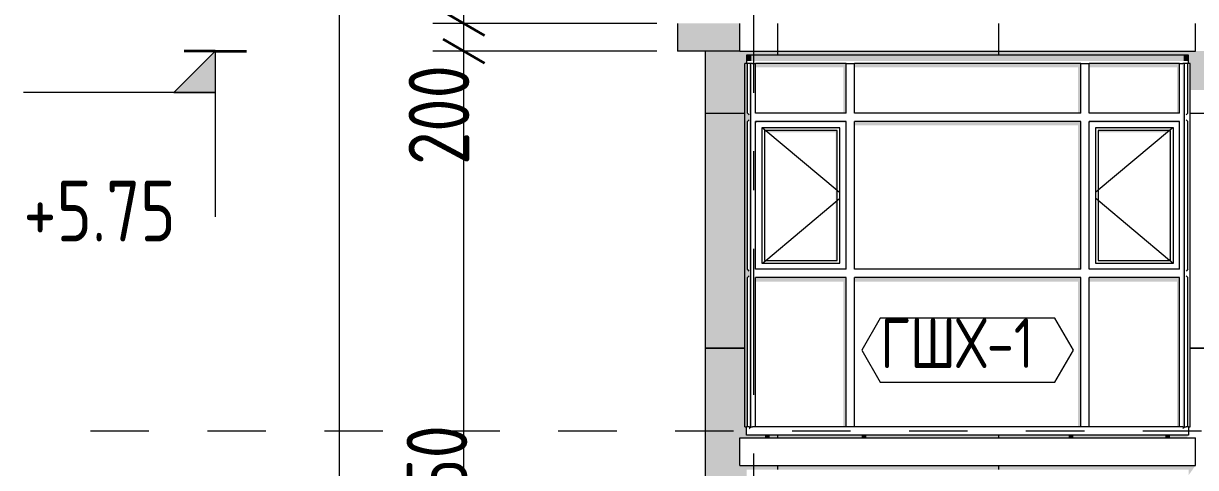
# Model space of a CAD drawing. Header units: millimetres. Extents: x 18162 to 7085488, y 72188 to 247925.
# Drawn here: x 4804653 to 4813140, y 85572 to 88787 of the extents above; entities that cross this region are included whole.
import ezdxf
from ezdxf.enums import TextEntityAlignment as Align

# ---------------------------------------------------------------- set-up
doc = ezdxf.new("R2010")
doc.units = ezdxf.units.MM
doc.header["$MEASUREMENT"] = 0
doc.linetypes.add('Dashed', pattern=[423.333333, 211.666667, -211.666667])
doc.linetypes.add('Double Dashed', pattern=[1093.611073, 529.166651, -211.666656, 141.111112, -211.666656])
for name, color, linetype in [('Finish - Wall', 7, 'Continuous'), ('Interior - Stair & Railing', 7, 'Continuous'), ('Structural - Bearing', 7, 'Continuous'), ('Structural - Grid', 7, 'Continuous')]:
    doc.layers.add(name, color=color, linetype=linetype)
doc.styles.add('GENERATED_STYLE_3', font='', dxfattribs={"width": 0.8})
doc.styles.get('GENERATED_STYLE_3').set_extended_font_data('ISOCPEUR MON')
doc.dimstyles.new('GENERATED_STYLE__15', dxfattribs={"dimtxt": 440.00001, "dimasz": 228, "dimexe": 0.18, "dimexo": 150, "dimgap": 0, "dimtad": 1, "dimdec": 0, "dimzin": 0, "dimdsep": 46, "dimtxsty": 'GENERATED_STYLE_3', "dimblk": 'ARROWHEAD_2', "dimblk1": 'ARROWHEAD_2', "dimblk2": 'ARROWHEAD_2', "dimcen": 0.09, "dimclrd": 13, "dimclre": 13, "dimclrt": 13, "dimadec": 0, "dimazin": 0, "dimtfac": 1, "dimtdec": 4, "dimtmove": 0, "dimatfit": 3, "dimfxl": 1, "dimtolj": 1, "dimtzin": 0, "dimarcsym": 0})

# ---------------------------------------------------------------- blocks, each defined once
blk = doc.blocks.new('*X1828', base_point=(4860813, 82836.7))
at = {"layer": 'Structural - Bearing', "color": 8, "linetype": 'Continuous', "lineweight": 13}
for p, q in [((4810113, 88586.7), (4810113, 88556.7)), ((4811713, 88586.7), (4811713, 88556.7)), ((4809589.5, 88136.7), (4809613, 88136.7)), ((4809613, 88136.7), (4809877.1, 88136.7)), ((4813101.9, 88136.7), (4813313, 88136.7)), ((4809589.5, 86436.7), (4809613, 86436.7)), ((4809613, 86436.7), (4809589.5, 86436.7)), ((4809877.1, 86436.7), (4809613, 86436.7)), ((4809613, 86436.7), (4809877.1, 86436.7)), ((4813313, 86436.7), (4813101.9, 86436.7)), ((4813101.9, 86436.7), (4813313, 86436.7))]:
    blk.add_line(p, q, dxfattribs=at)
blk = doc.blocks.new('*X1829', base_point=(4860813, 82836.7))
at = {"layer": 'Structural - Bearing', "color": 8, "linetype": 'Continuous', "lineweight": 13}
blk.add_line((4810113, 85806.7), (4810113, 85786.7), dxfattribs=at)
blk = doc.blocks.new('*X1830', base_point=(4860813, 82836.7))
at = {"layer": 'Structural - Bearing', "color": 8, "linetype": 'Continuous', "lineweight": 13}
blk.add_line((4811713, 85806.7), (4811713, 85786.7), dxfattribs=at)
blk = doc.blocks.new('*X1988', base_point=(4860813, 82836.7))
at = {"layer": 'Structural - Bearing', "color": 7, "linetype": 'Continuous', "lineweight": 9}
for p, q in [((4810113, 88786.7), (4810113, 88586.7)), ((4811713, 88786.7), (4811713, 88586.7))]:
    blk.add_line(p, q, dxfattribs=at)
blk = doc.blocks.new('*X2035', base_point=(4860813, 82836.7))
at = {"layer": 'Structural - Bearing', "color": 8, "linetype": 'Continuous', "lineweight": 13}
for p, q in [((4810113, 85586.7), (4810113, 85556.7)), ((4811713, 85586.7), (4811713, 85556.7))]:
    blk.add_line(p, q, dxfattribs=at)
blk = doc.blocks.new('*D2152', base_point=(4860813, 82836.7))
at = {"color": 12, "linetype": 'Continuous', "lineweight": 35}
for p, q in [((4807691.8, 88673.3), (4807991.8, 88500.1)), ((4807691.8, 82823.3), (4807991.8, 82650.1))]:
    blk.add_line(p, q, dxfattribs=at)
at = {"color": 13, "linetype": 'Continuous', "lineweight": 13}
for p, q in [((4809239.5, 88586.7), (4807616.8, 88586.7)), ((4807841.8, 82736.7), (4807841.8, 88586.7)), ((4809439.5, 82736.7), (4807616.8, 82736.7)), ((4807841.8, 82590), (4807841.8, 82736.7))]:
    blk.add_line(p, q, dxfattribs=at)
at = {"color": 13, "lineweight": 13, "char_height": 440, "attachment_point": 7, "rotation": 90, "style": 'GENERATED_STYLE_3'}
for s, insert in [('\\A1;{\\pql;\\fISOCPEUR MON|b0|i0|c0|p0;\\W0.800000;200}', (4807881.5, 87762.3)), ('\\A1;{\\pql;\\fISOCPEUR MON|b0|i0|c0|p0;\\W0.800000;5,850}', (4807969.4, 84739.5))]:
    blk.add_mtext(s, dxfattribs=dict(at, insert=insert))
blk = doc.blocks.new('ARROWHEAD_2')
at = {"color": 0, "linetype": 'Continuous', "lineweight": 0}
for p, q in [((-0.378, -0.655), (0.378, 0.655)), ((0, 0), (-1, 0))]:
    blk.add_line(p, q, dxfattribs=at)
blk = doc.blocks.new('*D2153', base_point=(4860813, 82836.7))
at = {"color": 12, "linetype": 'Continuous', "lineweight": 35}
for p, q in [((4807691.8, 88873.3), (4807991.8, 88700.1)), ((4807691.8, 88673.3), (4807991.8, 88500.1))]:
    blk.add_line(p, q, dxfattribs=at)
at = {"color": 13, "linetype": 'Continuous', "lineweight": 13}
for p, q in [((4807841.8, 88586.7), (4807841.8, 88786.7)), ((4809239.5, 88586.7), (4807616.8, 88586.7))]:
    blk.add_line(p, q, dxfattribs=at)
blk = doc.blocks.new('*D2154', base_point=(4860813, 82836.7))
at = {"color": 12, "linetype": 'Continuous', "lineweight": 35}
for p, q in [((4807691.8, 121673.3), (4807991.8, 121500.1)), ((4807691.8, 88873.3), (4807991.8, 88700.1))]:
    blk.add_line(p, q, dxfattribs=at)
at = {"color": 13, "linetype": 'Continuous', "lineweight": 13}
for p, q in [((4809319.9, 121586.7), (4807616.8, 121586.7)), ((4807841.8, 88786.7), (4807841.8, 121586.7)), ((4809239.5, 88786.7), (4807616.8, 88786.7)), ((4807841.8, 88586.7), (4807841.8, 88786.7))]:
    blk.add_line(p, q, dxfattribs=at)
at = {"color": 13, "lineweight": 13, "char_height": 440, "attachment_point": 7, "rotation": 90, "style": 'GENERATED_STYLE_3'}
for s, insert in [('\\A1;{\\pql;\\fISOCPEUR MON|b0|i0|c0|p0;\\W0.800000;200}', (4807881.5, 120762.3)), ('\\A1;{\\pql;\\fISOCPEUR MON|b0|i0|c0|p0;\\W0.800000;32,800}', (4807969.4, 104141.6))]:
    blk.add_mtext(s, dxfattribs=dict(at, insert=insert))
blk = doc.blocks.new('*D2162', base_point=(4860813, 82836.7))
at = {"color": 12, "linetype": 'Continuous', "lineweight": 35}
for p, q in [((4806791.8, 129223.3), (4807091.8, 129050.1)), ((4806791.8, 82823.3), (4807091.8, 82650.1))]:
    blk.add_line(p, q, dxfattribs=at)
at = {"color": 13, "linetype": 'Continuous', "lineweight": 13}
for p, q in [((4809439.5, 129136.7), (4806716.8, 129136.7)), ((4806941.8, 82736.7), (4806941.8, 129136.7)), ((4809439.5, 82736.7), (4806716.8, 82736.7)), ((4806941.8, 82590), (4806941.8, 82736.7))]:
    blk.add_line(p, q, dxfattribs=at)
at = {"color": 13, "lineweight": 13, "insert": (4807069.4, 105225.3), "char_height": 440, "attachment_point": 7, "rotation": 90, "style": 'GENERATED_STYLE_3'}
blk.add_mtext('\\A1;{\\pql;\\fISOCPEUR MON|b0|i0|c0|p0;\\W0.800000;46,400}', dxfattribs=at)
blk = doc.blocks.new('Label_80_3', base_point=(4811489.5, 86186.7))
at = {"color": 13, "linetype": 'Continuous', "lineweight": 13, "flags": 128}
blk.add_lwpolyline([(4810723.1, 86420.9), (4810857.2, 86188.7), (4812121.8, 86188.7), (4812255.9, 86420.9), (4812121.8, 86653.2), (4810857.2, 86653.2)], close=True, dxfattribs=at)
at = {"color": 13, "lineweight": 13, "insert": (4810857.2, 86652.5), "char_height": 360, "attachment_point": 1, "style": 'GENERATED_STYLE_3'}
blk.add_mtext('\\A1;{\\pql;\\pt0,253000;\\fISOCPEUR MON|b0|i0|c0|p0;\\W0.800000;ГШХ-1\\fISOCPEUR MON|b0|i0|c0|p0;\\W0.800000;\\A1{\\H.66x;\\S^  ;}\\fISOCPEUR MON|b0|i0|c0|p0;\\W0.800000;\\fISOCPEUR MON|b0|i0|c0|p0;\\W0.800000;\\A1{\\H.66x;\\S^  ;}\\fISOCPEUR MON|b0|i0|c0|p0;\\W0.800000; \\fISOCPEUR MON|b0|i0|c0|p0;\\W0.800000;\\fISOCPEUR MON|b0|i0|c0|p0;\\W0.800000;\\fISOCPEUR MON|b0|i0|c0|p0;\\W0.800000;\\fISOCPEUR MON|b0|i0|c0|p0;\\W0.800000;\\fISOCPEUR MON|b0|i0|c0|p0;\\W0.800000;\\fISOCPEUR MON|b0|i0|c0|p0;\\W0.800000;\\fISOCPEUR MON|b0|i0|c0|p0;\\W0.800000;\\fISOCPEUR MON|b0|i0|c0|p0;\\W0.800000;\\fISOCPEUR MON|b0|i0|c0|p0;\\W0.800000;\\fISOCPEUR MON|b0|i0|c0|p0;\\W0.800000;\\fISOCPEUR MON|b0|i0|c0|p0;\\W0.800000;\\fISOCPEUR MON|b0|i0|c0|p0;\\W0.800000;\\fISOCPEUR MON|b0|i0|c0|p0;\\W0.800000;\\fISOCPEUR MON|b0|i0|c0|p0;\\W0.800000;\\fISOCPEUR MON|b0|i0|c0|p0;\\W0.800000;\\fISOCPEUR MON|b0|i0|c0|p0;\\W0.800000;\\fISOCPEUR MON|b0|i0|c0|p0;\\W0.800000;\\fISOCPEUR MON|b0|i0|c0|p0;\\W0.800000;\\fISOCPEUR MON|b0|i0|c0|p0;\\W0.800000;\\fISOCPEUR MON|b0|i0|c0|p0;\\W0.800000;\\fISOCPEUR MON|b0|i0|c0|p0;\\W0.800000;\\fISOCPEUR MON|b0|i0|c0|p0;\\W0.800000;\\fISOCPEUR MON|b0|i0|c0|p0;\\W0.800000;\\fISOCPEUR MON|b0|i0|c0|p0;\\W0.800000;\\fISOCPEUR MON|b0|i0|c0|p0;\\W0.800000;\\fISOCPEUR MON|b0|i0|c0|p0;\\W0.800000;\\fISOCPEUR MON|b0|i0|c0|p0;\\W0.800000;\\fISOCPEUR MON|b0|i0|c0|p0;\\W0.800000;\\fISOCPEUR MON|b0|i0|c0|p0;\\W0.800000;\\fISOCPEUR MON|b0|i0|c0|p0;\\W0.800000;\\fISOCPEUR MON|b0|i0|c0|p0;\\W0.800000;\\fISOCPEUR MON|b0|i0|c0|p0;\\W0.800000;\\fISOCPEUR MON|b0|i0|c0|p0;\\W0.800000;\\fISOCPEUR MON|b0|i0|c0|p0;\\W0.800000;\\fISOCPEUR MON|b0|i0|c0|p0;\\W0.800000;\\fISOCPEUR MON|b0|i0|c0|p0;\\W0.800000;\\fISOCPEUR MON|b0|i0|c0|p0;\\W0.800000;\\fISOCPEUR MON|b0|i0|c0|p0;\\W0.800000;\\fISOCPEUR MON|b0|i0|c0|p0;\\W0.800000;\\fISOCPEUR MON|b0|i0|c0|p0;\\W0.800000;\\fISOCPEUR MON|b0|i0|c0|p0;\\W0.800000;\\fISOCPEUR MON|b0|i0|c0|p0;\\W0.800000;\\fISOCPEUR MON|b0|i0|c0|p0;\\W0.800000;}', dxfattribs=at)
blk = doc.blocks.new('Standard grid marker[368]_3', base_point=(4809939.5, 142836.7))
at = {"layer": 'Structural - Grid', "color": 13, "linetype": 'Double Dashed', "lineweight": 13, "ltscale": 2}
blk.add_line((4809939.5, 141836.7), (4809939.5, 80336.7), dxfattribs=at)
at = {"layer": 'Structural - Grid', "color": 13, "lineweight": 13, "style": 'GENERATED_STYLE_3'}
blk.add_attdef('AC_MarkerText_1', text='', height=500, rotation=360, dxfattribs=at).set_placement((4809939.5, 78986.7), align=Align.TOP_CENTER)

msp = doc.modelspace()

# ---------------------------------------------------------------- hatches: boundary and pattern name
at = {"linetype": 'Continuous', "lineweight": 13}
msp.add_hatch(color=13, dxfattribs=at).paths.add_polyline_path([(4806041.8, 88586.7), (4805741.8, 88286.7), (4806041.8, 88286.7)])
at = {"layer": 'Finish - Wall', "linetype": 'Continuous', "lineweight": 0}
for points in [[(4809889.5, 88556.7), (4809889.5, 88516), (4809924.5, 88516), (4809924.5, 88556.7)], [(4809924.5, 88556.7), (4809924.5, 88516), (4810639.5, 88516), (4810639.5, 88556.7)], [(4810639.5, 88556.7), (4810639.5, 88516), (4812339.5, 88516), (4812339.5, 88556.7)], [(4812339.5, 88516), (4813054.5, 88516), (4813054.5, 88556.7), (4812339.5, 88556.7)], [(4813054.5, 88556.7), (4813054.5, 88516), (4813089.5, 88516), (4813089.5, 88556.7)], [(4809894.5, 88496.7), (4809877.1, 88496.7), (4809877.1, 88106.7), (4809919.5, 88106.7), (4809919.5, 88496.7), (4809907.1, 88496.7), (4809907.1, 88124.1), (4809894.5, 88136.7)], [(4810609.5, 88496.7), (4809954.5, 88496.7), (4809954.5, 88468.4), (4810589.5, 88468.4), (4810589.5, 88136.7), (4810609.5, 88136.7)], [(4812309.5, 88496.7), (4810669.5, 88496.7), (4810669.5, 88468.4), (4812289.5, 88468.4), (4812289.5, 88136.7), (4812309.5, 88136.7)], [(4812369.5, 88496.7), (4812369.5, 88468.4), (4813004.5, 88468.4), (4813004.5, 88136.7), (4813024.5, 88136.7), (4813024.5, 88496.7)], [(4813047.1, 88496.7), (4813047.1, 88106.7), (4813059.5, 88106.7), (4813059.5, 88496.7)], [(4813084.5, 88489.6), (4813089.5, 88496.7), (4813084.5, 88496.7)], [(4813047.1, 86976.7), (4813059.5, 86976.7), (4813059.5, 88106.7), (4813047.1, 88106.7)], [(4813084.5, 88136.7), (4813071.9, 88124.1), (4813078.2, 88127.8)], [(4809961.6, 88069.6), (4809954.5, 88076.7), (4809954.5, 88069.6)], [(4809954.5, 88076.7), (4809961.6, 88069.6), (4810602.4, 88069.6), (4810609.5, 88076.7)], [(4809999.5, 88031.7), (4809999.5, 88024.6), (4810006.6, 88024.6)], [(4810564.5, 88031.7), (4809999.5, 88031.7), (4810006.6, 88024.6), (4810557.4, 88024.6)], [(4810544.5, 88011.7), (4810019.5, 88011.7), (4810019.5, 87997.5), (4810534.5, 87997.5), (4810534.5, 87071.7), (4810544.5, 87071.7)], [(4810564.5, 88031.7), (4810557.4, 88024.6), (4810559.5, 88024.6), (4810559.5, 87056.7), (4810564.5, 87051.7)], [(4810602.4, 88069.6), (4810604.5, 88069.6), (4810604.5, 87011.7), (4810609.5, 87006.7), (4810609.5, 88076.7)], [(4812309.5, 88076.7), (4810669.5, 88076.7), (4810669.5, 88048.4), (4812289.5, 88048.4), (4812289.5, 87006.7), (4812309.5, 87006.7)], [(4812376.6, 88069.6), (4812369.5, 88076.7), (4812369.5, 88069.6)], [(4812369.5, 88076.7), (4812376.6, 88069.6), (4813017.4, 88069.6), (4813024.5, 88076.7)], [(4812414.5, 88031.7), (4812414.5, 88024.6), (4812421.6, 88024.6)], [(4812979.5, 88031.7), (4812414.5, 88031.7), (4812421.6, 88024.6), (4812972.4, 88024.6)], [(4812959.5, 88011.7), (4812434.5, 88011.7), (4812434.5, 87997.5), (4812949.5, 87997.5), (4812949.5, 87071.7), (4812959.5, 87071.7)], [(4812979.5, 88031.7), (4812972.4, 88024.6), (4812974.5, 88024.6), (4812974.5, 87056.7), (4812979.5, 87051.7)], [(4813024.5, 88076.7), (4813017.4, 88069.6), (4813019.5, 88069.6), (4813019.5, 87011.7), (4813024.5, 87006.7)], [(4810559.5, 87051.7), (4810564.5, 87051.7), (4810559.5, 87056.7)], [(4810604.5, 87011.7), (4810604.5, 87006.7), (4810609.5, 87006.7)], [(4812974.5, 87051.7), (4812979.5, 87051.7), (4812974.5, 87056.7)], [(4813019.5, 87011.7), (4813019.5, 87006.7), (4813024.5, 87006.7)], [(4813084.5, 87006.7), (4813071.9, 86994.1), (4813078.2, 86997.8)], [(4809877.1, 85866.7), (4809894.5, 85866.7), (4809894.5, 86946.7), (4809907.1, 86959.3), (4809907.1, 85866.7), (4809919.5, 85866.7), (4809919.5, 86976.7), (4809877.1, 86976.7)], [(4809954.5, 86946.7), (4809954.5, 86918.4), (4810589.5, 86918.4), (4810589.5, 85866.7), (4810609.5, 85866.7), (4810609.5, 86946.7)], [(4812309.5, 86946.7), (4810669.5, 86946.7), (4810669.5, 86918.4), (4812289.5, 86918.4), (4812289.5, 85866.7), (4812309.5, 85866.7)], [(4812369.5, 86946.7), (4812369.5, 86918.4), (4813004.5, 86918.4), (4813004.5, 85866.7), (4813024.5, 85866.7), (4813024.5, 86946.7)], [(4813047.1, 85866.7), (4813059.5, 85866.7), (4813059.5, 86976.7), (4813047.1, 86976.7)], [(4809907.1, 85849.1), (4809924.5, 85861.4), (4809924.5, 85866.7), (4809907.1, 85866.7)], [(4809924.5, 85866.7), (4809924.5, 85861.4), (4809931.9, 85866.7)], [(4813047.1, 85849.1), (4813054.5, 85854.4), (4813054.5, 85866.7), (4813047.1, 85866.7)], [(4813071.9, 85866.7), (4813054.5, 85866.7), (4813054.5, 85854.4)]]:
    msp.add_hatch(color=49, dxfattribs=at).paths.add_polyline_path(points)
h = msp.add_hatch(color=49, dxfattribs=at)
h.paths.add_polyline_path([(4809877.1, 88106.7), (4809877.1, 86976.7), (4809919.5, 86976.7), (4809919.5, 88106.7)])
h.paths.add_polyline_path([(4809894.5, 88076.7), (4809907.1, 88089.3), (4809907.1, 86994.1), (4809894.5, 87006.7)], flags=0)
at = {"layer": 'Interior - Stair & Railing', "linetype": 'Continuous', "lineweight": 0}
for points in [[(4810027.7, 85806.7), (4810027.5, 85806.7), (4810027.5, 85786.7), (4810027.7, 85786.7)], [(4810027.7, 85806.7), (4810027.7, 85786.7), (4810028.2, 85786.7), (4810028.2, 85806.7)], [(4810029.1, 85806.7), (4810028.2, 85806.7), (4810028.2, 85786.7), (4810029.1, 85786.7)], [(4810030.3, 85806.7), (4810029.1, 85806.7), (4810029.1, 85786.7), (4810030.3, 85786.7)], [(4810030.3, 85806.7), (4810030.3, 85786.7), (4810031.8, 85786.7), (4810031.8, 85806.7)], [(4810033.5, 85806.7), (4810031.8, 85806.7), (4810031.8, 85786.7), (4810033.5, 85786.7)], [(4810035.4, 85806.7), (4810033.5, 85806.7), (4810033.5, 85786.7), (4810035.4, 85786.7)], [(4810037.4, 85806.7), (4810035.4, 85806.7), (4810035.4, 85786.7), (4810037.4, 85786.7)], [(4810039.5, 85806.7), (4810037.4, 85806.7), (4810037.4, 85786.7), (4810039.5, 85786.7)], [(4810041.6, 85806.7), (4810039.5, 85806.7), (4810039.5, 85786.7), (4810041.6, 85786.7)], [(4810043.6, 85806.7), (4810041.6, 85806.7), (4810041.6, 85786.7), (4810043.6, 85786.7)], [(4810045.5, 85806.7), (4810043.6, 85806.7), (4810043.6, 85786.7), (4810045.5, 85786.7)], [(4810047.2, 85806.7), (4810045.5, 85806.7), (4810045.5, 85786.7), (4810047.2, 85786.7)], [(4810047.2, 85806.7), (4810047.2, 85786.7), (4810048.7, 85786.7), (4810048.7, 85806.7)], [(4810049.9, 85806.7), (4810048.7, 85806.7), (4810048.7, 85786.7), (4810049.9, 85786.7)], [(4810049.9, 85786.7), (4810050.8, 85786.7), (4810050.8, 85806.7), (4810049.9, 85806.7)], [(4810050.8, 85806.7), (4810050.8, 85786.7), (4810051.3, 85786.7), (4810051.3, 85806.7)], [(4810051.5, 85806.7), (4810051.3, 85806.7), (4810051.3, 85786.7), (4810051.5, 85786.7)], [(4810727.5, 85786.7), (4810727.7, 85786.7), (4810727.7, 85806.7), (4810727.5, 85806.7)], [(4810727.7, 85806.7), (4810727.7, 85786.7), (4810728.2, 85786.7), (4810728.2, 85806.7)], [(4810729.1, 85806.7), (4810728.2, 85806.7), (4810728.2, 85786.7), (4810729.1, 85786.7)], [(4810730.3, 85806.7), (4810729.1, 85806.7), (4810729.1, 85786.7), (4810730.3, 85786.7)], [(4810731.8, 85806.7), (4810730.3, 85806.7), (4810730.3, 85786.7), (4810731.8, 85786.7)], [(4810733.5, 85806.7), (4810731.8, 85806.7), (4810731.8, 85786.7), (4810733.5, 85786.7)], [(4810735.4, 85806.7), (4810733.5, 85806.7), (4810733.5, 85786.7), (4810735.4, 85786.7)], [(4810737.4, 85806.7), (4810735.4, 85806.7), (4810735.4, 85786.7), (4810737.4, 85786.7)], [(4810739.5, 85806.7), (4810737.4, 85806.7), (4810737.4, 85786.7), (4810739.5, 85786.7)], [(4810741.6, 85806.7), (4810739.5, 85806.7), (4810739.5, 85786.7), (4810741.6, 85786.7)], [(4810743.6, 85806.7), (4810741.6, 85806.7), (4810741.6, 85786.7), (4810743.6, 85786.7)], [(4810745.5, 85806.7), (4810743.6, 85806.7), (4810743.6, 85786.7), (4810745.5, 85786.7)], [(4810747.2, 85806.7), (4810745.5, 85806.7), (4810745.5, 85786.7), (4810747.2, 85786.7)], [(4810747.2, 85806.7), (4810747.2, 85786.7), (4810748.7, 85786.7), (4810748.7, 85806.7)], [(4810749.9, 85806.7), (4810748.7, 85806.7), (4810748.7, 85786.7), (4810749.9, 85786.7)], [(4810750.8, 85806.7), (4810749.9, 85806.7), (4810749.9, 85786.7), (4810750.8, 85786.7)], [(4810750.8, 85806.7), (4810750.8, 85786.7), (4810751.3, 85786.7), (4810751.3, 85806.7)], [(4810751.5, 85806.7), (4810751.3, 85806.7), (4810751.3, 85786.7), (4810751.5, 85786.7)], [(4812227.7, 85806.7), (4812227.5, 85806.7), (4812227.5, 85786.7), (4812227.7, 85786.7)], [(4812227.7, 85806.7), (4812227.7, 85786.7), (4812228.2, 85786.7), (4812228.2, 85806.7)], [(4812229.1, 85806.7), (4812228.2, 85806.7), (4812228.2, 85786.7), (4812229.1, 85786.7)], [(4812229.1, 85786.7), (4812230.3, 85786.7), (4812230.3, 85806.7), (4812229.1, 85806.7)], [(4812230.3, 85806.7), (4812230.3, 85786.7), (4812231.8, 85786.7), (4812231.8, 85806.7)], [(4812233.5, 85806.7), (4812231.8, 85806.7), (4812231.8, 85786.7), (4812233.5, 85786.7)], [(4812233.5, 85786.7), (4812235.4, 85786.7), (4812235.4, 85806.7), (4812233.5, 85806.7)], [(4812237.4, 85806.7), (4812235.4, 85806.7), (4812235.4, 85786.7), (4812237.4, 85786.7)], [(4812239.5, 85806.7), (4812237.4, 85806.7), (4812237.4, 85786.7), (4812239.5, 85786.7)], [(4812241.6, 85806.7), (4812239.5, 85806.7), (4812239.5, 85786.7), (4812241.6, 85786.7)], [(4812243.6, 85806.7), (4812241.6, 85806.7), (4812241.6, 85786.7), (4812243.6, 85786.7)], [(4812245.5, 85806.7), (4812243.6, 85806.7), (4812243.6, 85786.7), (4812245.5, 85786.7)], [(4812247.2, 85806.7), (4812245.5, 85806.7), (4812245.5, 85786.7), (4812247.2, 85786.7)], [(4812247.2, 85806.7), (4812247.2, 85786.7), (4812248.7, 85786.7), (4812248.7, 85806.7)], [(4812249.9, 85806.7), (4812248.7, 85806.7), (4812248.7, 85786.7), (4812249.9, 85786.7)], [(4812250.8, 85806.7), (4812249.9, 85806.7), (4812249.9, 85786.7), (4812250.8, 85786.7)], [(4812250.8, 85806.7), (4812250.8, 85786.7), (4812251.3, 85786.7), (4812251.3, 85806.7)], [(4812251.5, 85806.7), (4812251.3, 85806.7), (4812251.3, 85786.7), (4812251.5, 85786.7)], [(4812927.7, 85806.7), (4812927.5, 85806.7), (4812927.5, 85786.7), (4812927.7, 85786.7)], [(4812927.7, 85806.7), (4812927.7, 85786.7), (4812928.2, 85786.7), (4812928.2, 85806.7)], [(4812929.1, 85806.7), (4812928.2, 85806.7), (4812928.2, 85786.7), (4812929.1, 85786.7)], [(4812930.3, 85806.7), (4812929.1, 85806.7), (4812929.1, 85786.7), (4812930.3, 85786.7)], [(4812931.8, 85806.7), (4812930.3, 85806.7), (4812930.3, 85786.7), (4812931.8, 85786.7)], [(4812933.5, 85806.7), (4812931.8, 85806.7), (4812931.8, 85786.7), (4812933.5, 85786.7)], [(4812935.4, 85806.7), (4812933.5, 85806.7), (4812933.5, 85786.7), (4812935.4, 85786.7)], [(4812937.4, 85806.7), (4812935.4, 85806.7), (4812935.4, 85786.7), (4812937.4, 85786.7)], [(4812939.5, 85806.7), (4812937.4, 85806.7), (4812937.4, 85786.7), (4812939.5, 85786.7)], [(4812941.6, 85806.7), (4812939.5, 85806.7), (4812939.5, 85786.7), (4812941.6, 85786.7)], [(4812943.6, 85806.7), (4812941.6, 85806.7), (4812941.6, 85786.7), (4812943.6, 85786.7)], [(4812945.5, 85806.7), (4812943.6, 85806.7), (4812943.6, 85786.7), (4812945.5, 85786.7)], [(4812947.2, 85806.7), (4812945.5, 85806.7), (4812945.5, 85786.7), (4812947.2, 85786.7)], [(4812947.2, 85806.7), (4812947.2, 85786.7), (4812948.7, 85786.7), (4812948.7, 85806.7)], [(4812949.9, 85806.7), (4812948.7, 85806.7), (4812948.7, 85786.7), (4812949.9, 85786.7)], [(4812950.8, 85806.7), (4812949.9, 85806.7), (4812949.9, 85786.7), (4812950.8, 85786.7)], [(4812950.8, 85806.7), (4812950.8, 85786.7), (4812951.3, 85786.7), (4812951.3, 85806.7)], [(4812951.5, 85806.7), (4812951.3, 85806.7), (4812951.3, 85786.7), (4812951.5, 85786.7)]]:
    msp.add_hatch(color=49, dxfattribs=at).paths.add_polyline_path(points)
at = {"layer": 'Structural - Bearing', "linetype": 'Continuous', "lineweight": 0}
for points in [[(4809389.5, 88786.7), (4809389.5, 88586.7), (4809839.5, 88586.7), (4809839.5, 88786.7)], [(4813139.5, 88786.1), (4813139.5, 88736.7), (4813139.9, 88736.7), (4813139.9, 88786.7)], [(4809589.5, 88586.7), (4809589.5, 85736.7), (4809839.5, 85736.7), (4809839.5, 85786.7), (4810027.5, 85786.7), (4810027.5, 85806.7), (4809889.5, 85806.7), (4809889.5, 85866.7), (4809877.1, 85866.7), (4809877.1, 88496.7), (4809889.5, 88496.7), (4809889.5, 88556.7), (4813089.5, 88556.7), (4813089.5, 88496.7), (4813101.9, 88496.7), (4813101.9, 88303.8), (4817994.5, 88303.8), (4817994.5, 88168.2), (4818007.1, 88155.6), (4818007.1, 88136.7), (4818839.5, 88136.7), (4818839.5, 86436.7), (4817994.5, 86436.7), (4817994.5, 86298.2), (4818007.1, 86285.6), (4818007.1, 86256), (4817994.5, 86238.2), (4817994.5, 85736.7), (4819239.5, 85736.7), (4819239.5, 85786.7), (4819427.5, 85786.7), (4819427.5, 85806.7), (4819289.5, 85806.7), (4819289.5, 85866.7), (4819277.1, 85866.7), (4819277.1, 88496.7), (4819289.5, 88496.7), (4819289.5, 88556.7), (4822489.5, 88556.7), (4822489.5, 88496.7), (4822501.9, 88496.7), (4822501.9, 88303.8), (4828599.5, 88303.8), (4828599.5, 87042.3), (4828589.5, 87028.2), (4828589.5, 87018.9), (4828489.5, 86877.5), (4828489.5, 86677.5), (4828589.5, 86677.5), (4828589.5, 86658.2), (4828599.5, 86658.2), (4828599.5, 85736.7), (4829839.5, 85736.7), (4829839.5, 85786.7), (4830027.5, 85786.7), (4830027.5, 85806.7), (4829889.5, 85806.7), (4829889.5, 85866.7), (4829870, 85866.7), (4829870, 88496.7), (4829889.5, 88496.7), (4829889.5, 88556.7), (4833389.5, 88556.7), (4833389.5, 88586.7), (4824394.4, 88586.7), (4822342.7, 88586.7), (4815714.5, 88586.7), (4813139.9, 88586.7), (4813139.9, 88736.7), (4813139.5, 88736.7), (4813139.5, 88586.7)], [(4810051.5, 85786.7), (4810727.5, 85786.7), (4810727.5, 85806.7), (4810051.5, 85806.7)], [(4810751.5, 85786.7), (4812227.5, 85786.7), (4812227.5, 85806.7), (4810751.5, 85806.7)], [(4812251.5, 85806.7), (4812251.5, 85786.7), (4812927.5, 85786.7), (4812927.5, 85806.7)], [(4813089.5, 85806.7), (4812951.5, 85806.7), (4812951.5, 85786.7), (4813075.4, 85786.7)], [(4809839.5, 85736.7), (4809589.5, 85736.7), (4809589.5, 82736.7), (4809839.5, 82736.7), (4809839.5, 82786.7), (4810027.5, 82786.7), (4810027.5, 82806.7), (4809889.5, 82806.7), (4809889.5, 82866.7), (4809877.1, 82866.7), (4809877.1, 85496.7), (4809889.5, 85496.7), (4809889.5, 85556.7), (4813089.5, 85556.7), (4813089.5, 85516), (4813139.5, 85586.7), (4809839.5, 85586.7)]]:
    msp.add_hatch(color=49, dxfattribs=at).paths.add_polyline_path(points)

# ---------------------------------------------------------------- linework, layer by layer
at = {"color": 13, "linetype": 'Continuous', "lineweight": 13}
for p, q in [((4806041.8, 88586.7), (4805741.8, 88286.7)), ((4806041.8, 88586.7), (4806041.8, 87386.7)), ((4806041.8, 88286.7), (4804652.8, 88286.7)), ((4805741.8, 88286.7), (4806041.8, 88286.7))]:
    msp.add_line(p, q, dxfattribs=at)
at = {"color": 12, "linetype": 'Continuous', "lineweight": 35}
for q in [(4805816.8, 88586.7), (4806266.8, 88586.7)]:
    msp.add_line((4806041.8, 88586.7), q, dxfattribs=at)
at = {"color": 8, "linetype": 'Dashed', "lineweight": 13, "ltscale": 2}
msp.add_line((4805138.5, 85836.7), (4846132, 85836.7), dxfattribs=at)
at = {"layer": 'Finish - Wall', "color": 7, "linetype": 'Continuous', "lineweight": 9}
for p, q in [((4809889.5, 88556.7), (4809889.5, 88496.7)), ((4809924.5, 88556.7), (4809889.5, 88556.7)), ((4810639.5, 88556.7), (4809924.5, 88556.7)), ((4812339.5, 88556.7), (4810639.5, 88556.7)), ((4813054.5, 88556.7), (4812339.5, 88556.7)), ((4813089.5, 88556.7), (4813054.5, 88556.7)), ((4813089.5, 88496.7), (4813089.5, 88556.7)), ((4809889.5, 88496.7), (4809877.1, 88496.7)), ((4809877.1, 88106.7), (4809877.1, 88496.7)), ((4809907.1, 88496.7), (4809889.5, 88496.7)), ((4809894.5, 88136.7), (4809894.5, 88496.7)), ((4809919.5, 88496.7), (4809907.1, 88496.7)), ((4809931.9, 88496.7), (4809919.5, 88496.7)), ((4809919.5, 88106.7), (4809919.5, 88496.7)), ((4809931.9, 88496.7), (4809954.5, 88496.7)), ((4810609.5, 88496.7), (4809954.5, 88496.7)), ((4809954.5, 88136.7), (4809954.5, 88496.7)), ((4810609.5, 88496.7), (4810669.5, 88496.7)), ((4810609.5, 88136.7), (4810609.5, 88496.7)), ((4812309.5, 88496.7), (4810669.5, 88496.7)), ((4810669.5, 88136.7), (4810669.5, 88496.7)), ((4812309.5, 88496.7), (4812369.5, 88496.7)), ((4812309.5, 88136.7), (4812309.5, 88496.7)), ((4813024.5, 88496.7), (4812369.5, 88496.7)), ((4812369.5, 88136.7), (4812369.5, 88496.7)), ((4813024.5, 88496.7), (4813047.1, 88496.7)), ((4813024.5, 88136.7), (4813024.5, 88496.7)), ((4813059.5, 88496.7), (4813047.1, 88496.7)), ((4813071.9, 88496.7), (4813059.5, 88496.7)), ((4813059.5, 88106.7), (4813059.5, 88496.7)), ((4813089.5, 88496.7), (4813071.9, 88496.7)), ((4813084.5, 88136.7), (4813084.5, 88496.7)), ((4813101.9, 88496.7), (4813089.5, 88496.7)), ((4813101.9, 88106.7), (4813101.9, 88496.7)), ((4809877.1, 86976.7), (4809877.1, 88106.7)), ((4809907.1, 88124.1), (4809894.5, 88136.7)), ((4809919.5, 86976.7), (4809919.5, 88106.7)), ((4810609.5, 88136.7), (4809954.5, 88136.7)), ((4812309.5, 88136.7), (4810669.5, 88136.7)), ((4813024.5, 88136.7), (4812369.5, 88136.7)), ((4813059.5, 86976.7), (4813059.5, 88106.7)), ((4813084.5, 88136.7), (4813071.9, 88124.1)), ((4813101.9, 86976.7), (4813101.9, 88106.7)), ((4809894.5, 88076.7), (4809907.1, 88089.3)), ((4809894.5, 87006.7), (4809894.5, 88076.7)), ((4809954.5, 87006.7), (4809954.5, 88076.7)), ((4810609.5, 88076.7), (4809954.5, 88076.7)), ((4809999.5, 88031.7), (4809999.5, 87051.7)), ((4810564.5, 88031.7), (4809999.5, 88031.7)), ((4810004.4, 88031.7), (4810028.3, 88011.7)), ((4810544.5, 88011.7), (4810019.5, 88011.7)), ((4810019.5, 88011.7), (4810019.5, 87071.7)), ((4810028.3, 88011.7), (4810544.5, 87579.4)), ((4810544.5, 87071.7), (4810544.5, 88011.7)), ((4810564.5, 87051.7), (4810564.5, 88031.7)), ((4810609.5, 87006.7), (4810609.5, 88076.7)), ((4810669.5, 87006.7), (4810669.5, 88076.7)), ((4812309.5, 88076.7), (4810669.5, 88076.7)), ((4812309.5, 87006.7), (4812309.5, 88076.7)), ((4812369.5, 87006.7), (4812369.5, 88076.7)), ((4813024.5, 88076.7), (4812369.5, 88076.7)), ((4812414.5, 88031.7), (4812414.5, 87051.7)), ((4812979.5, 88031.7), (4812414.5, 88031.7)), ((4812959.5, 88011.7), (4812434.5, 88011.7)), ((4812950.8, 88011.7), (4812434.5, 87579.4)), ((4812434.5, 88011.7), (4812434.5, 87071.7)), ((4812974.7, 88031.7), (4812950.8, 88011.7)), ((4812959.5, 87071.7), (4812959.5, 88011.7)), ((4812979.5, 87051.7), (4812979.5, 88031.7)), ((4813024.5, 87006.7), (4813024.5, 88076.7)), ((4813071.9, 88089.3), (4813084.5, 88076.7)), ((4813084.5, 87006.7), (4813084.5, 88076.7)), ((4810028.3, 87071.7), (4810544.5, 87504)), ((4810544.5, 87579.4), (4810564.5, 87562.6)), ((4810544.5, 87504), (4810564.5, 87520.7)), ((4812434.5, 87579.4), (4812414.5, 87562.6)), ((4812434.5, 87504), (4812414.5, 87520.7)), ((4812950.8, 87071.7), (4812434.5, 87504)), ((4809907.1, 86994.1), (4809894.5, 87006.7)), ((4810609.5, 87006.7), (4809954.5, 87006.7)), ((4809999.5, 87051.7), (4810564.5, 87051.7)), ((4810004.4, 87051.7), (4810028.3, 87071.7)), ((4810019.5, 87071.7), (4810544.5, 87071.7)), ((4812309.5, 87006.7), (4810669.5, 87006.7)), ((4813024.5, 87006.7), (4812369.5, 87006.7)), ((4812414.5, 87051.7), (4812979.5, 87051.7)), ((4812434.5, 87071.7), (4812959.5, 87071.7)), ((4812974.7, 87051.7), (4812950.8, 87071.7)), ((4813084.5, 87006.7), (4813071.9, 86994.1)), ((4809877.1, 85866.7), (4809877.1, 86976.7)), ((4809894.5, 86946.7), (4809907.1, 86959.3)), ((4809894.5, 85866.7), (4809894.5, 86946.7)), ((4809919.5, 85866.7), (4809919.5, 86976.7)), ((4809954.5, 85866.7), (4809954.5, 86946.7)), ((4810609.5, 86946.7), (4809954.5, 86946.7)), ((4810609.5, 85866.7), (4810609.5, 86946.7)), ((4810669.5, 85866.7), (4810669.5, 86946.7)), ((4812309.5, 86946.7), (4810669.5, 86946.7)), ((4812309.5, 85866.7), (4812309.5, 86946.7)), ((4812369.5, 85866.7), (4812369.5, 86946.7)), ((4813024.5, 86946.7), (4812369.5, 86946.7)), ((4813024.5, 85866.7), (4813024.5, 86946.7)), ((4813059.5, 85866.7), (4813059.5, 86976.7)), ((4813071.9, 86959.3), (4813084.5, 86946.7)), ((4813084.5, 85866.7), (4813084.5, 86946.7)), ((4813101.9, 85866.7), (4813101.9, 86976.7)), ((4809877.1, 85866.7), (4809889.5, 85866.7)), ((4809889.5, 85806.7), (4809889.5, 85866.7)), ((4809894.5, 85866.7), (4809889.5, 85866.7)), ((4809924.5, 85806.7), (4809889.5, 85806.7)), ((4809907.1, 85866.7), (4809894.5, 85866.7)), ((4809907.1, 85866.7), (4809919.5, 85866.7)), ((4809919.5, 85866.7), (4809931.9, 85866.7)), ((4810639.5, 85806.7), (4809924.5, 85806.7)), ((4809954.5, 85866.7), (4809931.9, 85866.7)), ((4810609.5, 85866.7), (4809954.5, 85866.7)), ((4810669.5, 85866.7), (4810609.5, 85866.7)), ((4812339.5, 85806.7), (4810639.5, 85806.7)), ((4812309.5, 85866.7), (4810669.5, 85866.7)), ((4812369.5, 85866.7), (4812309.5, 85866.7)), ((4813054.5, 85806.7), (4812339.5, 85806.7)), ((4813024.5, 85866.7), (4812369.5, 85866.7)), ((4813047.1, 85866.7), (4813024.5, 85866.7)), ((4813047.1, 85866.7), (4813059.5, 85866.7)), ((4813089.5, 85806.7), (4813054.5, 85806.7)), ((4813059.5, 85866.7), (4813071.9, 85866.7)), ((4813084.5, 85866.7), (4813071.9, 85866.7)), ((4813089.5, 85866.7), (4813084.5, 85866.7)), ((4813089.5, 85866.7), (4813089.5, 85806.7)), ((4813089.5, 85866.7), (4813101.9, 85866.7))]:
    msp.add_line(p, q, dxfattribs=at)
at = {"layer": 'Interior - Stair & Railing', "color": 7, "linetype": 'Continuous', "lineweight": 9}
for p, q in [((4810027.5, 85786.7), (4810027.5, 85806.7)), ((4810051.5, 85786.7), (4810051.5, 85806.7)), ((4810727.5, 85786.7), (4810727.5, 85806.7)), ((4810751.5, 85786.7), (4810751.5, 85806.7)), ((4812227.5, 85786.7), (4812227.5, 85806.7)), ((4812251.5, 85786.7), (4812251.5, 85806.7)), ((4812927.5, 85786.7), (4812927.5, 85806.7)), ((4812951.5, 85786.7), (4812951.5, 85806.7))]:
    msp.add_line(p, q, dxfattribs=at)
at = {"layer": 'Structural - Bearing', "color": 7, "linetype": 'Continuous', "lineweight": 13}
for p, q in [((4809389.5, 88786.7), (4809389.5, 88586.7)), ((4809839.5, 88586.7), (4809839.5, 88786.7)), ((4813139.5, 88586.7), (4813139.5, 88786.7)), ((4813139.9, 88736.7), (4813139.5, 88736.7)), ((4809839.5, 88586.7), (4809389.5, 88586.7)), ((4809589.5, 88586.7), (4809589.5, 85736.7)), ((4809839.5, 88586.7), (4813139.5, 88586.7)), ((4809589.5, 85736.7), (4809589.5, 82736.7)), ((4809839.5, 85586.7), (4809839.5, 85786.7)), ((4809839.5, 85786.7), (4813139.5, 85786.7)), ((4813139.5, 85586.7), (4813139.5, 85786.7)), ((4809839.5, 85586.7), (4813139.5, 85586.7))]:
    msp.add_line(p, q, dxfattribs=at)

# ---------------------------------------------------------------- block references
at = {"color": 12, "linetype": 'Continuous', "lineweight": 13}
msp.add_blockref('Label_80_3', (4811489.5, 86186.7), dxfattribs=at)
at = {"layer": 'Structural - Bearing', "lineweight": 0}
for name in ['*X1988', '*X1828', '*X1829', '*X1830', '*X2035']:
    msp.add_blockref(name, (4860813, 82836.7), dxfattribs=at)
at = {"layer": 'Structural - Grid', "color": 13, "linetype": 'Continuous', "lineweight": 13}
msp.add_blockref('Standard grid marker[368]_3', (4809939.5, 142836.7), dxfattribs=at)

# ---------------------------------------------------------------- texts
at = {"color": 13, "lineweight": 13, "insert": (4804652.8, 87208.9), "char_height": 440, "attachment_point": 7, "style": 'GENERATED_STYLE_3'}
msp.add_mtext('\\A1;{\\pql;\\fISOCPEUR MON|b0|i0|c0|p0;\\W0.800000;+5.75}', dxfattribs=at)

# ---------------------------------------------------------------- dimensions: what is measured, and where the dimension line sits
at = {"color": 13, "linetype": 'Continuous', "lineweight": 13}
for base, p1, p2, picture, middle in [((4806941.8, 129136.7), (4809589.5, 82736.7), (4809589.5, 129136.7), '*D2162', (4806633.8, 106129.8)), ((4807841.8, 121586.7), (4809389.5, 88786.7), (4809469.9, 121586.7), '*D2154', (4807533.8, 105046.1)), ((4807841.8, 88786.7), (4809389.5, 88586.7), (4809389.5, 88786.7), '*D2153', (4807533.8, 88264.6)), ((4807841.8, 88586.7), (4809589.5, 82736.7), (4809389.5, 88586.7), '*D2152', (4807533.8, 85476.6))]:
    dim = msp.add_linear_dim(base=base, p1=p1, p2=p2, angle=90, dimstyle='GENERATED_STYLE__15', dxfattribs=at)
    dim.commit()
    dim.dimension.update_dxf_attribs({"geometry": picture, "text_midpoint": middle, "dimtype": 160, "text_rotation": 90})

doc.saveas('drawing.dxf')
